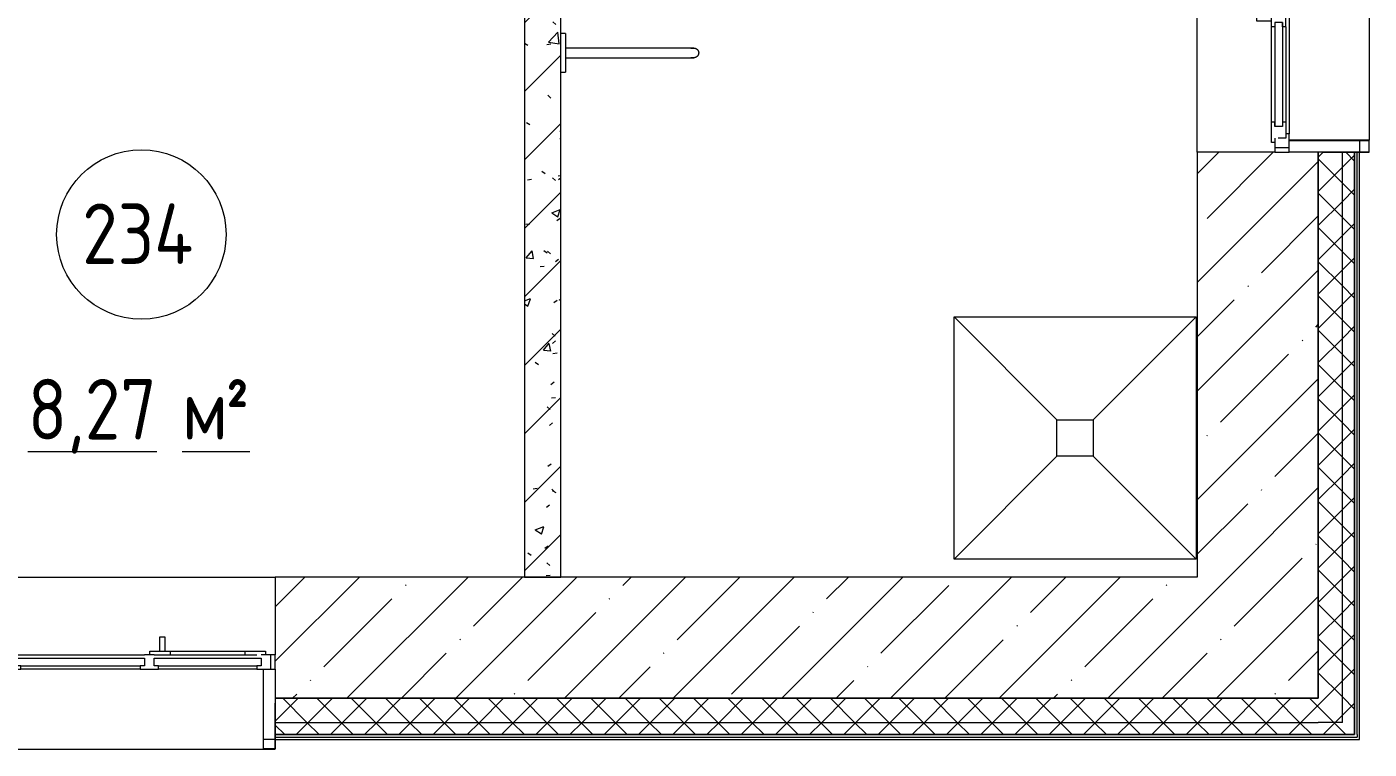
# Model space of a CAD drawing. Header units: millimetres. Extents: x -515342 to 330399, y -224905 to 507333.
# Drawn here: x -277426 to -271881, y 122859 to 125841 of the extents above; entities that cross this region are included whole.
import ezdxf

# ---------------------------------------------------------------- set-up
doc = ezdxf.new("R2010")
doc.units = ezdxf.units.MM
doc.layers.get('0').update_dxf_attribs({"lineweight": 0})
for name, color, linetype, lineweight in [('_ Окна', 7, 'Continuous', 0), ('Витраж', 7, 'Continuous', 0), ('Марки помещений', 7, 'Continuous', 0), ('Оборудование', 7, 'Continuous', 0), ('Окна', 7, 'Continuous', 0), ('Сантехника', 7, 'Continuous', 0), ('Стены внутренние', 7, 'Continuous', 0), ('Стены наружные', 7, 'Continuous', 0), ('Стены несущие', 7, 'Continuous', 0), ('Стены отделка', 7, 'Continuous', 0), ('Стены перегородки', 7, 'Continuous', 0), ('Стены штриховка', 7, 'Continuous', 0)]:
    doc.layers.add(name, color=color, linetype=linetype, lineweight=lineweight)
doc.styles.add('GOST Common_1', font='', dxfattribs={"width": 0.9, "height": 250})
doc.styles.add('GOST Common_2', font='', dxfattribs={"width": 0.9, "height": 250})
doc.styles.get('GOST Common_1').set_extended_font_data('GOST Common')
doc.styles.get('GOST Common_2').set_extended_font_data('GOST Common')
pattern_1 = [(45, (0, 0), (-224.5064, 224.5064), []), (45, (224.5, 0), (-224.5064, 224.5064), [396.875, -79.375, 3.353, -76.022])]
pattern_2 = [(45, (0, 0), (-70.71068, 70.71068), []), (135, (0, 0), (-70.71068, -70.71068), [])]

# ---------------------------------------------------------------- blocks, each defined once
blk = doc.blocks.new('Окно_ПВХ_2Створки_1Фрамуга-верх - АР_Окно_ОП_1820_h_х11700_2ст1фр-в-9696407-О_АР_П_2__3_400_План 2 этажа')
at = {"layer": '_ Окна'}
for p, q in [((-529, 130), (-605, 130)), ((-605, 130), (-605, 70)), ((-585, 70), (-585, 130)), ((-547, 84), (-547, 116)), ((-547, 116), (-529, 116)), ((-529, 116), (-529, 130)), ((-480, 116), (-529, 116)), ((-480, 116), (-480, 102)), ((-87, 116), (-87, 102)), ((-87, 116), (-38, 116)), ((38, 130), (-38, 130)), ((-38, 130), (-38, 116)), ((-38, 116), (-20, 116)), ((-20, 116), (-20, 84)), ((20, 84), (20, 116)), ((20, 116), (38, 116)), ((38, 116), (38, 130)), ((87, 116), (38, 116)), ((87, 116), (87, 102)), ((480, 116), (480, 102)), ((480, 116), (529, 116)), ((529, 130), (529, 116)), ((605, 130), (529, 130)), ((529, 116), (547, 116)), ((547, 116), (547, 84)), ((585, 70), (585, 130)), ((605, 70), (605, 130)), ((-605, 70), (-547, 70)), ((-565, 56), (-565, 70)), ((-480, 56), (-565, 56)), ((-498, 102), (-498, 70)), ((-480, 102), (-498, 102)), ((-498, 102), (-69, 102)), ((-498, 70), (-480, 70)), ((-498, 70), (-69, 70)), ((-480, 70), (-480, 56)), ((-87, 102), (-69, 102)), ((-87, 70), (-87, 56)), ((-69, 70), (-87, 70)), ((-2, 56), (-87, 56)), ((-69, 102), (-69, 70)), ((-20, 70), (20, 70)), ((-2, 70), (-2, 56)), ((2, 56), (2, 70)), ((87, 56), (2, 56)), ((69, 102), (69, 70)), ((87, 102), (69, 102)), ((69, 102), (498, 102)), ((69, 70), (87, 70)), ((69, 70), (498, 70)), ((87, 70), (87, 56)), ((480, 102), (498, 102)), ((480, 70), (480, 56)), ((498, 70), (480, 70)), ((565, 56), (480, 56)), ((498, 102), (498, 70)), ((547, 70), (605, 70)), ((565, 70), (565, 56))]:
    blk.add_line(p, q, dxfattribs=at)
at = {"layer": 'Окна'}
for p, q in [((-529, 130), (-38, 130)), ((-480, 116), (-87, 116)), ((38, 130), (529, 130)), ((87, 116), (480, 116)), ((-87, 56), (-480, 56)), ((-63.5, -4), (-63.5, 56)), ((-43.5, 56), (-43.5, -4)), ((43.5, -4), (43.5, 56)), ((63.5, 56), (63.5, -4)), ((480, 56), (87, 56)), ((-43.5, -4), (-63.5, -4)), ((63.5, -4), (43.5, -4))]:
    blk.add_line(p, q, dxfattribs=at)
blk = doc.blocks.new('Окно_ПВХ_3Створки_1Фрамуга-верх - АР_Окно_ОП_1820_h_х1570_3ст2фр-в-9695280-О_АР_П_2__3_400_План 2 этажа')
at = {"layer": '_ Окна'}
for p, q in [((-729, 130), (-805, 130)), ((-805, 130), (-805, 70)), ((-785, 70), (-785, 130)), ((-747, 84), (-747, 116)), ((-747, 116), (-729, 116)), ((-729, 116), (-729, 130)), ((-323, 116), (-729, 116)), ((-247, 130), (-323, 130)), ((-323, 130), (-323, 116)), ((-323, 116), (-305, 116)), ((-305, 116), (-305, 84)), ((-265, 84), (-265, 116)), ((-265, 116), (-247, 116)), ((-247, 116), (-247, 130)), ((247, 116), (-247, 116)), ((323, 130), (247, 130)), ((247, 130), (247, 116)), ((247, 116), (265, 116)), ((265, 116), (265, 84)), ((305, 84), (305, 116)), ((305, 116), (323, 116)), ((323, 116), (323, 130)), ((729, 116), (323, 116)), ((729, 130), (729, 116)), ((805, 130), (729, 130)), ((729, 116), (747, 116)), ((747, 116), (747, 84)), ((785, 70), (785, 130)), ((805, 70), (805, 130)), ((-805, 70), (-747, 70)), ((-765, 56), (-765, 70)), ((-680, 56), (-765, 56)), ((-305, 84), (-747, 84)), ((-680, 70), (-680, 56)), ((-372, 70), (-372, 56)), ((-287, 56), (-372, 56)), ((-305, 70), (-265, 70)), ((-287, 70), (-287, 56)), ((265, 84), (-265, 84)), ((265, 70), (305, 70)), ((287, 56), (287, 70)), ((372, 56), (287, 56)), ((747, 84), (305, 84)), ((372, 70), (372, 56)), ((680, 70), (680, 56)), ((765, 56), (680, 56)), ((747, 70), (805, 70)), ((765, 70), (765, 56))]:
    blk.add_line(p, q, dxfattribs=at)
at = {"layer": 'Окна'}
for p, q in [((-729, 130), (-323, 130)), ((-247, 130), (247, 130)), ((323, 130), (729, 130)), ((-305, 70), (-729, 70)), ((-372, 56), (-680, 56)), ((-348.5, -4), (-348.5, 56)), ((-328.5, 56), (-328.5, -4)), ((265, 70), (-265, 70)), ((729, 70), (305, 70)), ((328.5, -4), (328.5, 56)), ((348.5, 56), (348.5, -4)), ((680, 56), (372, 56)), ((-328.5, -4), (-348.5, -4)), ((348.5, -4), (328.5, -4))]:
    blk.add_line(p, q, dxfattribs=at)
blk = doc.blocks.new('Прямоугольный импост - АР_Откос_Металлический_50х330 Белый Левый-V18-О_АР_П_2__3_400_План 2 этажа')
at = {"layer": 'Витраж'}
blk.add_line((38540.1, 2265), (40050.1, 2265), dxfattribs=at)
blk = doc.blocks.new('Прямоугольный импост - АР_Откос_Металлический_50х330 Белый Левый-V20-О_АР_П_2__3_400_План 2 этажа')
at = {"layer": 'Витраж', "lineweight": 18}
for p, q in [((-50, 290), (-50, -40)), ((-49, -39), (-49, 290)), ((0, 150), (-1, 150)), ((-1, 150), (-1, -39)), ((0, -40), (0, 150)), ((-50, -40), (0, -40)), ((-1, -39), (-49, -39))]:
    blk.add_line(p, q, dxfattribs=at)
blk = doc.blocks.new('Прямоугольный импост - АР_Откос_Металлический_50х330 Белый Левый-9898759-О_АР_П_2__3_400_План 2 этажа')
at = {"layer": 'Витраж'}
blk.add_line((-505, 2004.9), (-505, 3114.9), dxfattribs=at)
blk = doc.blocks.new('Прямоугольный импост - АР_Откос_Металлический_50х330 Белый Левый-V25-О_АР_П_2__3_400_План 2 этажа')
at = {"layer": 'Витраж', "lineweight": 18}
for p, q in [((0, 40), (-50, 40)), ((-50, 40), (-50, -290)), ((-49, -290), (-49, 39)), ((-49, 39), (-1, 39)), ((-1, 39), (-1, -150)), ((0, -150), (0, 40)), ((-1, -150), (0, -150))]:
    blk.add_line(p, q, dxfattribs=at)
blk = doc.blocks.new('СД_Люблино_Фасады_rvt-1-О_АР_П_2__3_400_План 2 этажа')
at = {"layer": 'Стены внутренние'}
h = blk.add_hatch(dxfattribs=at)
h.set_pattern_fill('FP_1', color=256, style=0, pattern_type=2)
h.set_pattern_definition(pattern_1)
h.paths.add_polyline_path([(101935, 200), (101935, 1954.4), (101435, 1954.4), (101435, 200)])
h.paths.add_polyline_path([(101775, 3164.4), (101935, 3164.4), (101935, 4334.9), (101435, 4334.9), (101435, 3164.4), (101769, 3164.4)])
h.paths.add_polyline_path([(101935, 5544.9), (101935, 6982.9), (101435, 6982.9), (101435, 5544.9), (101815, 5544.9)])
h.paths.add_polyline_path([(101769, 8592.9), (101935, 8592.9), (101935, 10030.8), (101435, 10030.8), (101435, 8592.9), (101755, 8592.9)])
h.paths.add_polyline_path([(101935, 11240.8), (101935, 12429.9), (101435, 12429.9), (101435, 11240.8), (101815, 11240.8)])
h.paths.add_polyline_path([(101935, 13639.9), (101935, 15405), (101435, 15405), (101435, 13639.9), (101815, 13639.9)])
h = blk.add_hatch(dxfattribs=at)
h.set_pattern_fill('FP_1', color=256, style=0, pattern_type=2)
h.set_pattern_definition(pattern_1)
h.paths.add_polyline_path([(101935, -300), (101935, 200), (97625.8, 200), (97625.8, -300), (100030.2, -300)])
h.paths.add_polyline_path([(96015.8, -300), (96015.8, 200), (94822.5, 200), (94822.5, -300), (95668.1, -300)])
h.paths.add_polyline_path([(93212.5, -300), (93212.5, 200), (92023.2, 200), (92023.2, -300), (93050.8, -300)])
h.paths.add_polyline_path([(90413.2, -300), (90413.2, 200), (88050, 200), (88050, -300), (89916.1, -300)])
h.paths.add_polyline_path([(86440, -300), (86440, 200), (85825, 200), (85825, -300), (86071.4, -300)])
at = {"layer": 'Стены наружные'}
h = blk.add_hatch(dxfattribs=at)
h.set_pattern_fill('FP_4', color=256, style=0, pattern_type=2)
h.set_pattern_definition(pattern_2)
h.paths.add_polyline_path([(102035, -450), (102085, -450), (102085, 1954.4), (102035, 1954.4), (102035, -400)])
h.paths.add_polyline_path([(102035, 3164.4), (102085, 3164.4), (102085, 4334.9), (102035, 4334.9), (102035, 3370.5)])
h.paths.add_polyline_path([(102085, 5544.9), (102085, 6982.9), (102035, 6982.9), (102035, 5544.9)])
h.paths.add_polyline_path([(102035, 8592.9), (102085, 8592.9), (102085, 10030.8), (102035, 10030.8)])
h.paths.add_polyline_path([(102085, 11240.8), (102085, 12429.9), (102035, 12429.9), (102035, 11240.8)])
h.paths.add_polyline_path([(102085, 13639.9), (102085, 16005), (102035, 16005), (102035, 13639.9)])
h = blk.add_hatch(dxfattribs=at)
h.set_pattern_fill('FP_4', color=256, style=0, pattern_type=2)
h.set_pattern_definition(pattern_2)
h.paths.add_polyline_path([(101935, -400), (102035, -400), (102035, 1954.4), (101935, 1954.4), (101935, -300)])
h.paths.add_polyline_path([(101935, 3164.4), (102035, 3164.4), (102035, 4334.9), (101935, 4334.9), (101935, 3370.5)])
h.paths.add_polyline_path([(101935, 5544.9), (102035, 5544.9), (102035, 6982.9), (101935, 6982.9), (101935, 6847.3)])
h.paths.add_polyline_path([(102035, 8592.9), (102035, 10030.8), (101935, 10030.8), (101935, 8592.9)])
h.paths.add_polyline_path([(102035, 11240.8), (102035, 12429.9), (101935, 12429.9), (101935, 11240.8)])
h.paths.add_polyline_path([(102035, 13639.9), (102035, 15905), (101935, 15905), (101935, 13639.9)])
h = blk.add_hatch(dxfattribs=at)
h.set_pattern_fill('FP_4', color=256, style=0, pattern_type=2)
h.set_pattern_definition(pattern_2)
h.paths.add_polyline_path([(101935, -400), (101935, -300), (97625.8, -300), (97625.8, -400), (100030.2, -400)])
h.paths.add_polyline_path([(96015.8, -400), (96015.8, -300), (94822.5, -300), (94822.5, -400), (95668.1, -400)])
h.paths.add_polyline_path([(93050.8, -400), (93212.5, -400), (93212.5, -300), (92023.2, -300), (92023.2, -400), (92178.4, -400)])
h.paths.add_polyline_path([(90413.2, -400), (90413.2, -300), (88050, -300), (88050, -400), (89561.1, -400)])
h.paths.add_polyline_path([(86071.4, -400), (86440, -400), (86440, -300), (85225, -300), (85225, -400)])
h = blk.add_hatch(dxfattribs=at)
h.set_pattern_fill('FP_4', color=256, style=0, pattern_type=2)
h.set_pattern_definition(pattern_2)
h.paths.add_polyline_path([(101935, -450), (102035, -450), (102035, -400), (97625.8, -400), (97625.8, -450), (100030.2, -450)])
h.paths.add_polyline_path([(96015.8, -450), (96015.8, -400), (94822.5, -400), (94822.5, -450), (95668.1, -450)])
h.paths.add_polyline_path([(93212.5, -450), (93212.5, -400), (92023.2, -400), (92023.2, -450), (93050.8, -450)])
h.paths.add_polyline_path([(90413.2, -450), (90413.2, -400), (88050, -400), (88050, -450), (89561.1, -450)])
h.paths.add_polyline_path([(86440, -450), (86440, -400), (85175, -400), (85175, -450), (86071.4, -450)])
at = {"layer": 'Стены внутренние'}
for p, q in [((101435, 1954.4), (101435, 3164.4)), ((102105, 2003.5), (102105, 1955.2)), ((96015.8, 200), (97625.8, 200)), ((97625, -470), (97576.6, -470))]:
    blk.add_line(p, q, dxfattribs=at)
at = {"layer": 'Стены несущие'}
for p, q in [((101435, 1954.4), (101435, 200)), ((101755, 1954.4), (101435, 1954.4)), ((101935, 1954.4), (101815, 1954.4)), ((101935, 200), (101935, 1954.4)), ((101935, 1954.4), (101935, 200)), ((101435, 200), (97625.8, 200)), ((97625.8, 200), (97625.8, -120)), ((101935, -300), (101935, 200)), ((97625.8, -180), (97625.8, -300)), ((97625.8, -300), (101935, -300)), ((101935, -300), (97625.8, -300))]:
    blk.add_line(p, q, dxfattribs=at)
at = {"layer": 'Стены отделка', "lineweight": 9}
for p, q in [((102035, 1954.4), (101935, 1954.4)), ((102085, 1954.4), (102035, 1954.4)), ((102095, 1954.4), (102085, 1954.4)), ((102105, 1954.4), (102095, 1954.4)), ((102105, -450), (102105, 1954.4)), ((101935, 200), (101935, -300)), ((97625.8, -300), (97625.8, -400)), ((97625.8, -400), (97625.8, -450)), ((97625.8, -450), (97625.8, -460)), ((97625.8, -460), (97625.8, -470)), ((97625.8, -470), (102105, -470)), ((101935, -450), (102035, -450)), ((102085, -450), (101935, -450)), ((102035, -450), (102085, -450)), ((102105, -460), (102105, -450)), ((102105, -470), (102105, -460))]:
    blk.add_line(p, q, dxfattribs=at)
at = {"layer": 'Стены штриховка'}
for p, q in [((102035, -400), (102035, 1954.4)), ((102085, -450), (102085, 1954.4)), ((102085, 1954.4), (102085, -450)), ((102095, -450), (102095, 1954.4)), ((97625.8, -400), (101935, -400)), ((102035, -400), (101935, -400)), ((97625.8, -450), (101935, -450)), ((101935, -450), (97625.8, -450)), ((97625.8, -460), (102095, -460)), ((101935, -450), (102035, -450)), ((102095, -450), (102095, -460))]:
    blk.add_line(p, q, dxfattribs=at)
at = {"layer": 'Витраж', "lineweight": 9}
for name, p, rotation in [('Прямоугольный импост - АР_Откос_Металлический_50х330 Белый Левый-9898759-О_АР_П_2__3_400_План 2 этажа', (101640, 5119.3), 180), ('Прямоугольный импост - АР_Откос_Металлический_50х330 Белый Левый-V25-О_АР_П_2__3_400_План 2 этажа', (102105, 1954.4), 270.0000000000001)]:
    blk.add_blockref(name, p, dxfattribs=dict(at, rotation=rotation))
for name, p in [('Прямоугольный импост - АР_Откос_Металлический_50х330 Белый Левый-V20-О_АР_П_2__3_400_План 2 этажа', (97625.8, -470)), ('Прямоугольный импост - АР_Откос_Металлический_50х330 Белый Левый-V18-О_АР_П_2__3_400_План 2 этажа', (57525.6, -2775))]:
    blk.add_blockref(name, p, dxfattribs=at)
at = {"layer": 'Окна', "lineweight": 9}
for name, p, rotation in [('Окно_ПВХ_2Створки_1Фрамуга-верх - АР_Окно_ОП_1820_h_х11700_2ст1фр-в-9696407-О_АР_П_2__3_400_План 2 этажа', (101685, 2559.4), 269.9999999999997), ('Окно_ПВХ_3Створки_1Фрамуга-верх - АР_Окно_ОП_1820_h_х1570_3ст2фр-в-9695280-О_АР_П_2__3_400_План 2 этажа', (96820.8, -50), 180)]:
    blk.add_blockref(name, p, dxfattribs=dict(at, rotation=rotation))
blk = doc.blocks.new('Опорный поручень - Опорный поручень для раковины-V38-О_АР_П_2__3_400_План 2 этажа')
at = {"layer": 'Оборудование'}
for p, q in [((92005, 300), (92005, 460)), ((92025, 460), (92005, 460)), ((92005, 400), (91565, 400)), ((91565, 360), (92005, 360)), ((92005, 300), (92025, 300))]:
    blk.add_line(p, q, dxfattribs=at)
at = {"layer": 'Оборудование', "flags": 128}
for points in [[(91455, 380), (91455, 380.8), (91455.1, 381.6), (91455.1, 382.4), (91455.3, 383.2), (91455.4, 384), (91455.6, 384.8), (91455.8, 385.5), (91456, 386.3), (91456.3, 387), (91456.6, 387.8), (91456.9, 388.5), (91457.3, 389.2), (91457.6, 389.9), (91458.1, 390.6), (91458.5, 391.3), (91459, 391.9), (91459.4, 392.6), (91460, 393.2), (91460.5, 393.8), (91461.1, 394.3), (91461.7, 394.9), (91462.3, 395.4), (91462.9, 395.9), (91463.5, 396.4), (91464.2, 396.8), (91464.9, 397.2), (91465.6, 397.6), (91466.3, 398), (91467, 398.3), (91467.8, 398.6), (91468.5, 398.9), (91469.3, 399.2), (91470, 399.4), (91470.8, 399.6), (91471.6, 399.7), (91472.4, 399.8), (91473.2, 399.9), (91474, 400), (91474.8, 400), (91475, 400)], [(91565, 400), (91561.4, 400), (91557.8, 400), (91554.2, 400), (91550.7, 400), (91547.1, 400), (91543.6, 400), (91540.1, 400), (91536.7, 400), (91533.3, 400), (91530, 400), (91526.7, 400), (91523.4, 400), (91520.3, 400), (91517.2, 400), (91514.2, 400), (91511.3, 400), (91508.4, 400), (91505.7, 400), (91503, 400), (91500.4, 400), (91498, 400), (91495.6, 400), (91493.4, 400), (91491.3, 400), (91489.3, 400), (91487.4, 400), (91485.6, 400), (91484, 400), (91482.5, 400), (91481.1, 400), (91479.9, 400), (91478.8, 400), (91477.8, 400), (91477, 400), (91476.3, 400), (91475.8, 400), (91475.4, 400), (91475.1, 400), (91475, 400), (91475, 400)], [(91475, 400), (91475.1, 400), (91475.3, 400), (91475.6, 400), (91476.1, 400), (91476.8, 400), (91477.6, 400), (91478.5, 400), (91479.6, 400), (91480.8, 400), (91482.1, 400), (91483.6, 400), (91485.2, 400), (91486.9, 400)], [(91475, 360), (91474.2, 360), (91473.4, 360.1), (91472.6, 360.1), (91471.8, 360.3), (91471, 360.4), (91470.2, 360.6), (91469.5, 360.8), (91468.7, 361), (91468, 361.3), (91467.2, 361.6), (91466.5, 361.9), (91465.8, 362.3), (91465.1, 362.6), (91464.4, 363.1), (91463.7, 363.5), (91463.1, 364), (91462.4, 364.4), (91461.8, 365), (91461.2, 365.5), (91460.7, 366.1), (91460.1, 366.7), (91459.6, 367.3), (91459.1, 367.9), (91458.6, 368.5), (91458.2, 369.2), (91457.8, 369.9), (91457.4, 370.6), (91457, 371.3), (91456.7, 372), (91456.4, 372.8), (91456.1, 373.5), (91455.8, 374.3), (91455.6, 375), (91455.4, 375.8), (91455.3, 376.6), (91455.2, 377.4), (91455.1, 378.2), (91455, 379), (91455, 379.8), (91455, 380)], [(91487.4, 360), (91485.6, 360), (91484, 360), (91482.5, 360), (91481.1, 360), (91479.9, 360), (91478.8, 360), (91477.8, 360), (91477, 360), (91476.3, 360), (91475.8, 360), (91475.4, 360), (91475.1, 360), (91475, 360), (91475, 360)], [(91475, 360), (91475.1, 360), (91475.3, 360), (91475.6, 360), (91476.1, 360), (91476.8, 360), (91477.6, 360), (91478.5, 360), (91479.6, 360), (91480.8, 360), (91482.1, 360), (91483.6, 360), (91485.2, 360), (91486.9, 360), (91488.7, 360), (91490.7, 360), (91492.8, 360), (91495, 360), (91497.3, 360), (91499.8, 360), (91502.3, 360), (91504.9, 360), (91507.7, 360), (91510.5, 360), (91513.4, 360), (91516.4, 360), (91519.4, 360), (91522.6, 360), (91525.8, 360), (91529.1, 360), (91532.4, 360), (91535.8, 360), (91539.2, 360), (91542.7, 360), (91546.2, 360), (91549.7, 360), (91553.3, 360), (91556.8, 360), (91560.4, 360), (91564, 360), (91565, 360)]]:
    blk.add_lwpolyline(points, dxfattribs=at)
blk = doc.blocks.new('Трап - АР_Сантехнические приборы_Трап_1000х1000-9129556-О_АР_П_2__3_400_План 2 этажа')
at = {"layer": 'Сантехника'}
for p, q in [((-500, -500), (-500, 500)), ((-500, 500), (500, 500)), ((-75, 75), (-500, 500)), ((75, 75), (500, 500)), ((500, 500), (500, -500)), ((-75, 75), (75, 75)), ((-75, -75), (-75, 75)), ((75, 75), (75, -75)), ((-75, -75), (-500, -500)), ((75, -75), (-75, -75)), ((75, -75), (500, -500)), ((500, -500), (-500, -500))]:
    blk.add_line(p, q, dxfattribs=at)
blk = doc.blocks.new('ASVP_Марка_Помещение_ДваЗначения - Номер Площадь-685795-О_АР_П_2__3_400_План 2 этажа')
at = {"layer": 'Марки помещений'}
blk.add_circle((0, 0), 3.5, dxfattribs=at)

msp = doc.modelspace()

# ---------------------------------------------------------------- hatches: boundary and pattern name
at = {"layer": 'Стены внутренние'}
h = msp.add_hatch(dxfattribs=at)
h.set_pattern_fill('FP_2', color=256, style=0, pattern_type=2)
h.set_pattern_definition([(45, (-374025.76, 123368.6), (-141.42136, 141.42136), [])])
h.paths.add_polyline_path([(-275220.759, 123568.6058), (-275220.759, 127673.6058), (-275370.759, 127673.6058), (-275370.759, 123568.6058)])
h.paths.add_polyline_path([(-275220.759, 128773.6058), (-275220.759, 129573.6058), (-275370.759, 129573.6058), (-275370.759, 128773.6058)])
h = msp.add_hatch(dxfattribs=at)
h.set_pattern_fill('FP_3', color=256, style=0, pattern_type=2)
h.set_pattern_definition([(50, (-374025.76, 123368.6), (364.3679, -31.8783), [38.1, -419.1]), (355, (-374025.76, 123368.6), (-70.4859, 382.1133), [30.48, -335.28]), (100.451, (-373995.4, 123365.95), (293.885, 350.2334), [32.38, -356.18]), (46.184, (-374025.76, 123470.2), (542.1585, -84.0858), [57.15, -628.65]), (96.636, (-373980.6, 123463.2), (474.805, 494.8554), [48.57, -534.27]), (351.184, (-374025.76, 123470.2), (474.8102, 494.85), [45.72, -502.92]), (21, (-373974.96, 123444.8), (303.2285, -204.5305), [38.1, -419.1]), (326, (-373974.96, 123444.8), (123.6039, 368.376), [30.48, -335.28]), (71.451, (-373949.7, 123427.76), (426.8341, 163.8427), [32.38, -356.18]), (37.5, (-374025.76, 123368.6), (6.17665, 169.11015), [16.764, -314.452, 16.764, -323.596, -336.55]), (37.5, (-374025.76, 123368.6), (6.17665, 169.11015), [-671.576, 16.764, -319.786]), (7.5, (-374025.76, 123368.6), (133.63888, 200.3615), [16.764, -177.292, 16.764, -306.832, -128.27]), (7.5, (-374025.76, 123368.6), (133.63888, 200.3615), [-517.652, 16.764, -111.506]), (327.5, (-374139.04, 123368.6), (271.18182, -11.45836), [16.764, -110.236, 16.764, -379.476, -525.78]), (327.5, (-374139.04, 123368.6), (271.18182, -11.45836), [-523.24, 16.764, -509.016]), (317.5, (-374189.84, 123368.6), (296.2585, 50.85285), [16.764, -148.336, 16.764, -246.38, -373.38]), (317.5, (-374189.84, 123368.6), (296.2585, 50.85285), [-428.244, 16.764, -356.616])])
h.paths.add_polyline_path([(-275220.759, 123568.6058), (-275220.759, 127673.6058), (-275370.759, 127673.6058), (-275370.759, 123568.6058)])
h.paths.add_polyline_path([(-275220.759, 128773.6058), (-275220.759, 129573.6058), (-275370.759, 129573.6058), (-275370.759, 128773.6058)])

# ---------------------------------------------------------------- linework, layer by layer
at = {"layer": 'Стены перегородки'}
for p, q in [((-275220.759, 123568.6058), (-275220.759, 127673.6058)), ((-275370.759, 126343.6058), (-275370.759, 123568.6058)), ((-275370.759, 123568.6058), (-275220.759, 123568.6058))]:
    msp.add_line(p, q, dxfattribs=at)

# ---------------------------------------------------------------- block references
msp.add_blockref('СД_Люблино_Фасады_rvt-1-О_АР_П_2__3_400_План 2 этажа', (-374025.759, 123368.6058))
at = {"layer": 'Марки помещений', "xscale": 99.99999999999993, "yscale": 99.99999999999993, "zscale": 99.99999999999993}
msp.add_blockref('ASVP_Марка_Помещение_ДваЗначения - Номер Площадь-685795-О_АР_П_2__3_400_План 2 этажа', (-276953.2566, 124983.9508), dxfattribs=at)
at = {"layer": 'Оборудование', "rotation": 180}
msp.add_blockref('Опорный поручень - Опорный поручень для раковины-V38-О_АР_П_2__3_400_План 2 этажа', (-183195.759, 126113.5459), dxfattribs=at)
at = {"layer": 'Сантехника', "rotation": 89.99999999999993}
msp.add_blockref('Трап - АР_Сантехнические приборы_Трап_1000х1000-9129556-О_АР_П_2__3_400_План 2 этажа', (-273095.759, 124143.6058), dxfattribs=at)

# ---------------------------------------------------------------- texts
at = {"layer": 'Марки помещений', "char_height": 250, "attachment_point": 1}
for s, insert, width, style in [('234', (-277198.0639, 125111.6758), 606.07575, 'GOST Common_1'), ('\\L8,27 ', (-277422.1501, 124387.1453), 772.025062, 'GOST Common_1'), ('\\L\\fGOST Common|b0|i0|c238|p34|;\\W.9;\\L²', (-276606.572, 124387.1453), 165.949312, 'GOST Common_2'), ('\\L\\fGOST Common|b0|i0|c204|p34|;\\W.9;\\Lм', (-276785.1657, 124387.1453), 216.455625, 'GOST Common_1')]:
    msp.add_mtext(s, dxfattribs=dict(at, insert=insert, width=width, style=style))

doc.saveas('drawing.dxf')
